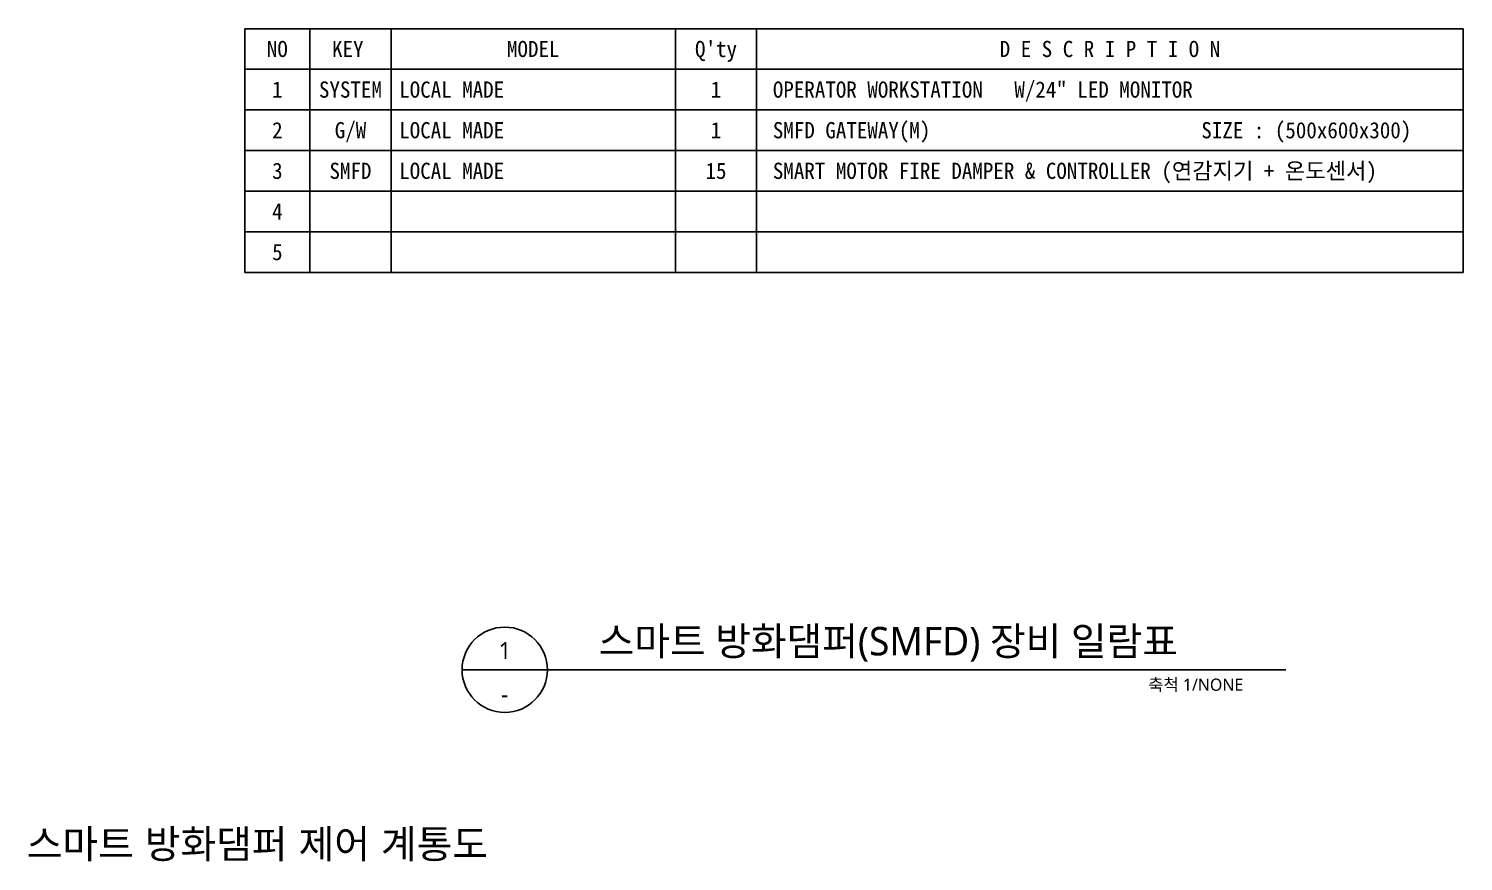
# Model space of a CAD drawing. Header units: millimetres. Extents: x 70 to 2494, y 28 to 562.
# Drawn here: x 1042.1 to 1395.3, y 278.1 to 483.1 of the extents above; entities that cross this region are included whole.
import ezdxf
from ezdxf.enums import TextEntityAlignment as Align

# ---------------------------------------------------------------- set-up
doc = ezdxf.new("R2010")
doc.units = ezdxf.units.MM
for name, color, linetype in [('AA-MKXS', 3, 'Continuous'), ('AUTO', 7, 'Continuous'), ('ESC_SCH_TEXT', 7, 'Continuous'), ('TEXT', 2, 'Continuous')]:
    doc.layers.add(name, color=color, linetype=linetype)
doc.styles.add('ESC_TABLE2', font='', dxfattribs={"height": 4})
doc.styles.get("Standard").update_dxf_attribs({"font": ''})
doc.styles.add('TEXT', font='', dxfattribs={"height": 4})
doc.styles.add('스타일1', font='malgun.ttf')
doc.styles.get('ESC_TABLE2').set_extended_font_data('GulimChe')
doc.styles.get('Standard').set_extended_font_data('Arial')
doc.styles.get('TEXT').set_extended_font_data('GulimChe')

msp = doc.modelspace()

# ---------------------------------------------------------------- linework, layer by layer
at = {"color": 143}
for p, q in [((1095.34, 483.12), (1395.34, 483.12)), ((1095.34, 483.12), (1095.34, 473.12)), ((1111.34, 483.12), (1111.34, 473.12)), ((1131.34, 483.12), (1131.34, 473.12)), ((1201.34, 483.12), (1201.34, 473.12)), ((1395.34, 483.12), (1395.34, 473.12)), ((1095.34, 473.12), (1395.34, 473.12)), ((1095.34, 423.12), (1395.34, 423.12))]:
    msp.add_line(p, q, dxfattribs=at)
at = {"layer": 'AA-MKXS', "color": 7}
msp.add_line((1148.83, 325.26), (1351.65, 325.26), dxfattribs=at)
msp.add_circle((1159.33, 325.26), 10.5, dxfattribs=at)
at = {"layer": 'ESC_SCH_TEXT', "color": 143}
for p, q in [((1221.34, 423.12), (1221.34, 483.12)), ((1095.34, 423.12), (1095.34, 473.12)), ((1111.34, 423.12), (1111.34, 473.12)), ((1131.34, 423.12), (1131.34, 473.12)), ((1201.34, 423.12), (1201.34, 473.12)), ((1395.34, 423.12), (1395.34, 473.12))]:
    msp.add_line(p, q, dxfattribs=at)
at = {"layer": 'ESC_SCH_TEXT', "color": 8}
for p, q in [((1095.34, 463.12), (1395.34, 463.12)), ((1095.34, 453.12), (1395.34, 453.12)), ((1095.34, 443.12), (1395.34, 443.12)), ((1095.34, 433.12), (1395.34, 433.12))]:
    msp.add_line(p, q, dxfattribs=at)

# ---------------------------------------------------------------- texts
at = {"layer": 'AA-MKXS', "linetype": 'Continuous', "style": '스타일1'}
msp.add_text('스마트 방화댐퍼(SMFD) 장비 일람표', height=7, dxfattribs=at).set_placement((1182.43, 328.8))
msp.add_text('1', height=4.2, dxfattribs=at).set_placement((1159.37, 327.88), align=Align.CENTER)
msp.add_text('축척 1/NONE', height=3, dxfattribs=at).set_placement((1341.15, 321.58), align=Align.MIDDLE_RIGHT)
at = {"layer": 'AA-MKXS', "style": '스타일1'}
msp.add_text('-', height=4.2, dxfattribs=at).set_placement((1159.33, 319.25), align=Align.MIDDLE)
at = {"layer": 'AUTO'}
msp.add_text('스마트 방화댐퍼 제어 계통도', height=7, dxfattribs=at).set_placement((1041.64, 278.85))
at = {"layer": 'ESC_SCH_TEXT', "style": 'ESC_TABLE2'}
for s, p in [('1', (1103.34, 468.12)), ('SYSTEM', (1121.34, 468.12)), ('1', (1211.34, 468.12)), ('2', (1103.34, 458.12)), ('G/W', (1121.34, 458.12)), ('1', (1211.34, 458.12)), ('3', (1103.34, 448.12)), ('SMFD', (1121.34, 448.12)), ('15', (1211.34, 448.12)), ('4', (1103.34, 438.12)), ('5', (1103.34, 428.12))]:
    msp.add_text(s, height=4, dxfattribs=at).set_placement(p, align=Align.MIDDLE_CENTER)
for p in [(1133.34, 468.12), (1133.34, 458.12), (1133.34, 448.12)]:
    msp.add_text('LOCAL MADE', height=4, dxfattribs=at).set_placement(p, align=Align.MIDDLE_LEFT)
for s, p in [('OPERATOR WORKSTATION   W/24" LED MONITOR', (1225.34, 466.12)), ('SMFD GATEWAY(M)', (1225.34, 456.12))]:
    msp.add_text(s, height=4, dxfattribs=at).set_placement(p)
at = {"layer": 'TEXT', "style": 'TEXT'}
for s, p in [('NO', (1103.34, 478.12)), ('KEY', (1120.68, 478.12)), ('MODEL', (1166.34, 478.12)), ("Q'ty", (1211.34, 478.12)), ('D E S C R I P T I O N', (1308.34, 478.12))]:
    msp.add_text(s, height=4, dxfattribs=at).set_placement(p, align=Align.MIDDLE_CENTER)
for s, p in [('SIZE : (500x600x300)', (1330.84, 456.12)), ('SMART MOTOR FIRE DAMPER & CONTROLLER (연감지기 + 온도센서)', (1225.34, 446.12))]:
    msp.add_text(s, height=4, dxfattribs=at).set_placement(p)

doc.saveas('drawing.dxf')
